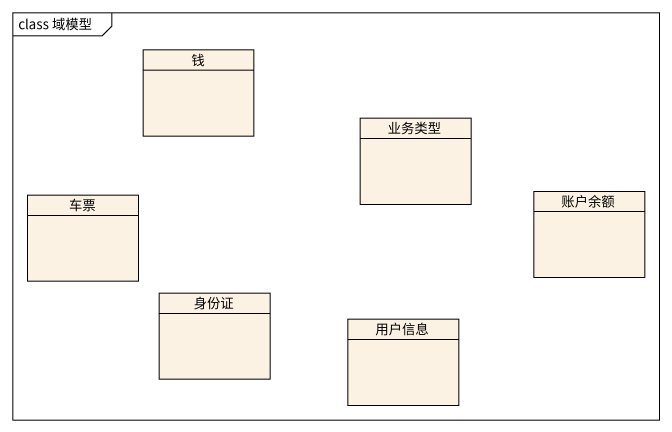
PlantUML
@startuml
mainframe class 域模型
hide circle
hide empty members
class 钱
class 业务类型
class 车票
class 账户余额
class 身份证
class 用户信息
@enduml
